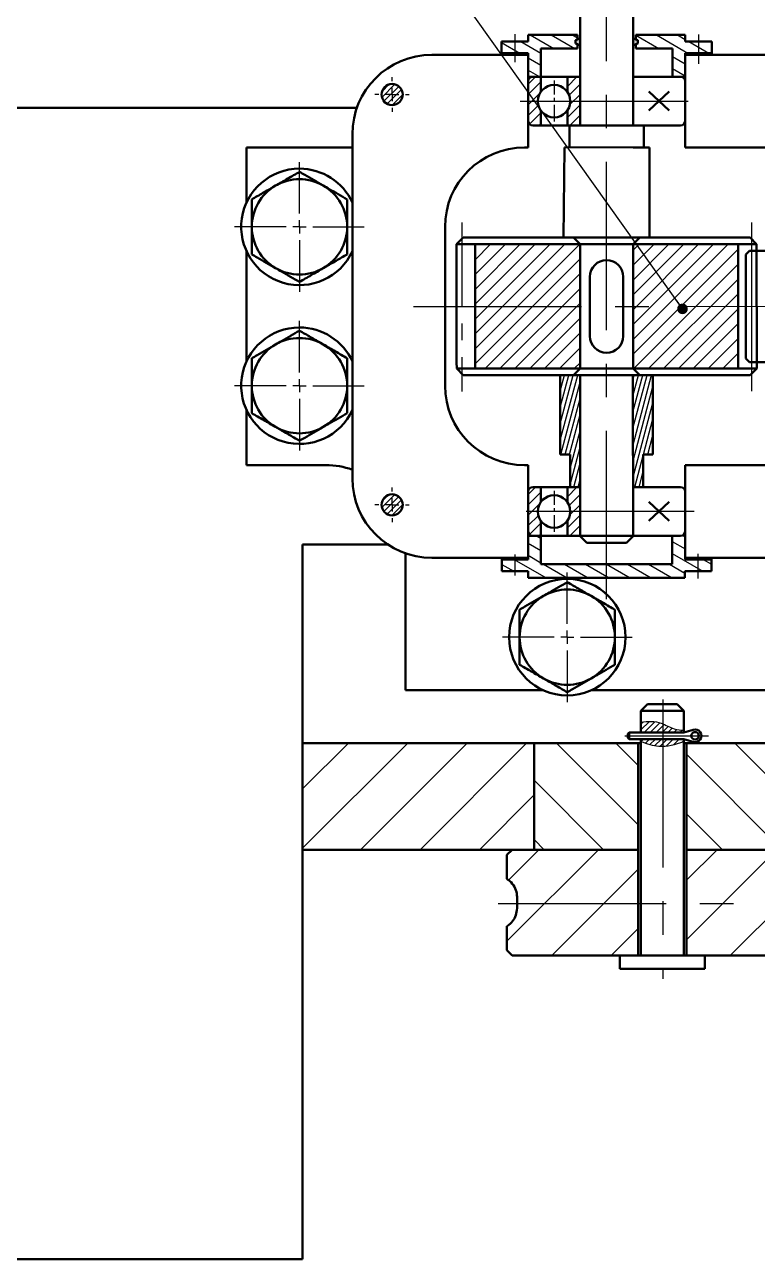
# Model space of a CAD drawing. Header units: millimetres. Extents: x 0 to 1189, y 0 to 841.
# Drawn here: x 207.9 to 263.3, y 278.7 to 371.9 of the extents above; entities that cross this region are included whole.
import ezdxf

# ---------------------------------------------------------------- set-up
doc = ezdxf.new("R2010")
doc.units = ezdxf.units.MM
doc.linetypes.add('CENTERX2', pattern=[20.32, 12.7, -2.54, 2.54, -2.54])
for name, color, linetype in [('中心线', 1, 'CENTERX2'), ('剖面线', 6, 'Continuous'), ('剖面线 @ 1', 6, 'Continuous'), ('符号', 4, 'Continuous')]:
    doc.layers.add(name, color=color, linetype=linetype)
doc.layers.add('粗实线', color=255, linetype='Continuous', lineweight=50)
doc.dimstyles.new('SLDDIMSTYLE1', dxfattribs={"dimtxt": 0.18, "dimasz": 0.8, "dimexe": 0, "dimexo": 0.0625, "dimgap": 0, "dimtad": 0, "dimtih": 1, "dimtoh": 1, "dimdec": 0, "dimrnd": 1e-09, "dimzin": 0, "dimdsep": 46, "dimtxsty": 'Standard', "dimblk1": 'DOT', "dimblk2": 'DOT', "dimsah": 1, "dimcen": 0.09, "dimadec": 0, "dimazin": 0, "dimtfac": 0.8, "dimtdec": 0, "dimtofl": 0, "dimtmove": 0, "dimatfit": 3, "dimldrblk": 'DOT', "dimfxl": 0, "dimfrac": 2, "dimtolj": 1, "dimtzin": 0, "dimarcsym": 0})

# ---------------------------------------------------------------- blocks, each defined once
blk = doc.blocks.new('_Dot')
at = {"color": 0, "linetype": 'ByBlock', "lineweight": -2}
blk.add_line((-0.5, 0), (-1, 0), dxfattribs=at)
at = {"color": 0, "linetype": 'ByBlock', "const_width": 0.5}
blk.add_lwpolyline([(-0.25, 0, 1), (0.25, 0, 1)], format="xyb", close=True, dxfattribs=at)
blk = doc.blocks.new('SW_CENTERMARKSYMBOL_17')
at = {"layer": '中心线', "color": 0}
for p, q in [((0, 1), (0, 4.9)), ((-1, 0), (-4.9, 0)), ((0, 0), (-0.5, 0)), ((0, 0), (0, 0.5)), ((0, 0), (0, -0.5)), ((0, 0), (0.5, 0)), ((1, 0), (4.9, 0)), ((0, -1), (0, -4.9))]:
    blk.add_line(p, q, dxfattribs=at)
blk = doc.blocks.new('SW_CENTERMARKSYMBOL_18')
at = {"layer": '中心线', "color": 0}
for p, q in [((0, 1), (0, 4.9)), ((-1, 0), (-4.9, 0)), ((0, 0), (-0.5, 0)), ((0, 0), (0, 0.5)), ((0, 0), (0, -0.5)), ((0, 0), (0.5, 0)), ((1, 0), (4.9, 0)), ((0, -1), (0, -4.9))]:
    blk.add_line(p, q, dxfattribs=at)
blk = doc.blocks.new('SW_CENTERMARKSYMBOL_19')
at = {"layer": '中心线', "color": 0}
for p, q in [((0, 1), (0, 1.3)), ((-1, 0), (-1.3, 0)), ((0, 0), (-0.5, 0)), ((0, 0), (0, 0.5)), ((0, 0), (0, -0.5)), ((0, 0), (0.5, 0)), ((1, 0), (1.3, 0)), ((0, -1), (0, -1.3))]:
    blk.add_line(p, q, dxfattribs=at)
blk = doc.blocks.new('SW_CENTERMARKSYMBOL_20')
at = {"layer": '中心线', "color": 0}
for p, q in [((0, 1), (0, 1.3)), ((-1, 0), (-1.3, 0)), ((0, 0), (-0.5, 0)), ((0, 0), (0, 0.5)), ((0, 0), (0, -0.5)), ((0, 0), (0.5, 0)), ((1, 0), (1.3, 0)), ((0, -1), (0, -1.3))]:
    blk.add_line(p, q, dxfattribs=at)
blk = doc.blocks.new('SW_CENTERMARKSYMBOL_21')
at = {"layer": '中心线', "color": 0}
for p, q in [((0, 1), (0, 4.9)), ((-1, 0), (-4.9, 0)), ((0, 0), (-0.5, 0)), ((0, 0), (0, 0.5)), ((0, 0), (0, -0.5)), ((0, 0), (0.5, 0)), ((1, 0), (4.9, 0)), ((0, -1), (0, -4.9))]:
    blk.add_line(p, q, dxfattribs=at)

msp = doc.modelspace()

# ---------------------------------------------------------------- hatches: boundary and pattern name
at = {"layer": '剖面线'}
h = msp.add_hatch(dxfattribs=at)
h.set_pattern_fill('ANSI31', color=256, scale=0.25, angle=105)
h.paths.add_polyline_path([(244.9374, 370.6738), (243.9374, 370.6738), (243.9374, 369.799), (244.9374, 369.799)])
h.paths.add_polyline_path([(246.8999, 370.1452), (249.6749, 370.1452), (249.6749, 370.4823), (249.5249, 370.5369), (249.5249, 370.7821), (249.6749, 370.8367), (249.6749, 371.1738), (245.9374, 371.1738), (245.9374, 370.6738), (244.9374, 370.6738), (244.9374, 369.799), (245.9374, 369.799), (245.9374, 369.6738), (245.9374, 368.0113), (246.2874, 368.0113), (246.8999, 368.0113)])
h.paths.add_polyline_path([(258.8124, 370.6738), (257.8124, 370.6738), (257.8124, 371.1738), (254.0749, 371.1738), (254.0749, 370.8367), (254.2249, 370.7821), (254.2249, 370.5369), (254.0749, 370.4823), (254.0749, 370.1452), (256.8499, 370.1452), (256.8499, 368.0113), (257.4624, 368.0113), (257.8124, 368.0113), (257.8124, 369.6738), (257.8124, 369.799), (258.8124, 369.799)])
h.paths.add_polyline_path([(259.8124, 370.6738), (258.8124, 370.6738), (258.8124, 369.799), (259.8124, 369.799)])
h = msp.add_hatch(dxfattribs=at)
h.set_pattern_fill('ANSI31', color=256, scale=0.175, style=0)
h.set_pattern_definition([(45, (195.9189, 353.58526), (-0.392886, 0.392886), [])])
h.paths.add_polyline_path([(246.6812, 366.1738, -0.1528962), (246.8999, 366.8724), (246.8999, 368.0113), (246.2874, 368.0113, 0.4142136), (245.9374, 367.6613), (245.9374, 364.6863, 0.4142136), (246.2874, 364.3363), (246.8999, 364.3363), (246.8999, 365.4752, -0.1528962)])
h.paths.add_polyline_path([(248.9124, 364.3363), (249.8749, 364.3363), (249.8749, 368.0113), (248.9124, 368.0113), (248.9124, 366.8724, -0.1528962), (249.1312, 366.1738, -0.1528962), (248.9124, 365.4752)])
h = msp.add_hatch(dxfattribs=at)
h.set_pattern_fill('ANSI31', color=256, scale=0.1)
h.paths.add_polyline_path([(234.8674, 366.6738, 1), (236.4674, 366.6738, 1)])
h.paths.add_polyline_path([(234.8674, 335.6738, 1), (236.4674, 335.6738, 1)])
h.paths.add_polyline_path([(308.3781, 335.6738, 1), (309.9781, 335.6738, 1)])
h.paths.add_polyline_path([(309.9781, 366.6738, 1), (308.3781, 366.6738, 1)])
h = msp.add_hatch(dxfattribs=at)
h.set_pattern_fill('ANSI31', color=256, scale=0.1, angle=210)
h.paths.add_polyline_path([(249.8749, 345.4714), (248.3749, 345.4702), (248.3749, 339.4714), (248.9124, 339.4714), (249.1124, 339.4714), (249.1124, 337.0113), (249.8749, 337.0113)])
h.paths.add_polyline_path([(255.3749, 345.4758), (253.8633, 345.4746), (253.8711, 337.0113), (254.6374, 337.0113), (254.6374, 339.4714), (254.8374, 339.4714), (255.3749, 339.4714)])
h = msp.add_hatch(dxfattribs=at)
h.set_pattern_fill('ANSI31', color=256, scale=0.175, style=0)
h.set_pattern_definition([(45, (195.9189, 322.58526), (-0.392886, 0.392886), [])])
h.paths.add_polyline_path([(246.6812, 335.1738, -0.1528962), (246.8999, 335.8724), (246.8999, 337.0113), (246.2874, 337.0113, 0.4142136), (245.9374, 336.6613), (245.9374, 333.6863, 0.4142136), (246.2874, 333.3363), (246.8999, 333.3363), (246.8999, 334.4752, -0.1528962)])
h.paths.add_polyline_path([(248.9124, 333.3363), (249.8749, 333.3363), (249.8749, 337.0113), (248.9124, 337.0113), (248.9124, 335.8724, -0.1528962), (249.1312, 335.1738, -0.1528962), (248.9124, 334.4752)])
h = msp.add_hatch(dxfattribs=at)
h.set_pattern_fill('ANSI31', color=256, scale=0.25, angle=105)
h.paths.add_polyline_path([(244.9542, 331.5491), (243.9534, 331.5482), (243.9542, 330.6526), (244.9542, 330.6535)])
h.paths.add_polyline_path([(251.8749, 331.1853), (246.9162, 331.1837), (246.8999, 333.3363), (246.2874, 333.3363), (245.9374, 333.3363), (245.9374, 331.6799), (245.9374, 331.5499), (244.9542, 331.5491), (244.9542, 330.6535), (245.9542, 330.6543), (245.9546, 330.1543), (251.8749, 330.1539)])
h.paths.add_polyline_path([(257.7957, 330.6543), (258.7957, 330.6535), (258.7957, 331.5491), (257.8124, 331.5499), (257.8124, 331.6799), (257.8124, 333.6863, -0.4142136), (257.4624, 333.3363), (256.8354, 333.3363), (256.8336, 331.1837), (254.0586, 331.186), (251.8749, 331.1853), (251.8749, 330.1539), (254.0578, 330.1538), (257.7953, 330.1543)])
h.paths.add_polyline_path([(259.7957, 331.5482), (258.7957, 331.5491), (258.7957, 330.6535), (259.7957, 330.6526)])
h = msp.add_hatch(dxfattribs=at)
h.set_pattern_fill('ANSI31', color=256, scale=0.1)
edge = h.paths.add_edge_path()
edge.add_spline(control_points=[(256.1176, 319.1251), (256.0798, 319.1405), (255.555, 319.3432), (254.9994, 319.3461), (254.4708, 319.2644)], knot_values=[1.5254937, 1.5254937, 1.5254937, 1.5254937, 1.6482308, 3.2269517, 3.2269517, 3.2269517, 3.2269517], degree=3, periodic=0)
edge.add_line((254.4708, 319.2644), (254.4708, 318.4738))
edge.add_line((254.4708, 318.4738), (256.1176, 318.4738))
edge.add_line((256.1176, 318.4738), (256.1176, 319.1251))
edge = h.paths.add_edge_path()
edge.add_spline(control_points=[(257.7144, 318.6572), (257.4647, 318.6518), (256.9173, 318.7111), (256.4068, 319.0071), (256.1176, 319.1251)], knot_values=[3.2269517, 3.2269517, 3.2269517, 3.2269517, 3.9878943, 4.928712, 4.928712, 4.928712, 4.928712], degree=3, periodic=0)
edge.add_line((256.1176, 319.1251), (256.1176, 318.4738))
edge.add_line((256.1176, 318.4738), (257.7144, 318.4738))
edge.add_line((257.7144, 318.4738), (257.7144, 318.6572))
edge = h.paths.add_edge_path()
edge.add_line((256.1176, 317.9738), (254.4708, 317.9738))
edge.add_line((254.4708, 317.9738), (254.4708, 317.8))
edge.add_spline(control_points=[(254.4708, 317.8), (254.9185, 317.6135), (255.4655, 317.4491), (256.0191, 317.4401), (256.1176, 317.4429)], knot_values=[1.3680466, 1.3680466, 1.3680466, 1.3680466, 2.8037882, 3.1137038, 3.1137038, 3.1137038, 3.1137038], degree=3, periodic=0)
edge.add_line((256.1176, 317.4429), (256.1176, 317.9738))
edge = h.paths.add_edge_path()
edge.add_spline(control_points=[(256.1176, 317.4429), (256.6455, 317.4581), (257.1788, 317.6005), (257.7144, 317.7982)], knot_values=[3.1137038, 3.1137038, 3.1137038, 3.1137038, 4.7751429, 4.7751429, 4.7751429, 4.7751429], degree=3, periodic=0)
edge.add_line((257.7144, 317.7982), (257.7144, 317.9738))
edge.add_line((257.7144, 317.9738), (256.1176, 317.9738))
edge.add_line((256.1176, 317.9738), (256.1176, 317.4429))
h = msp.add_hatch(dxfattribs=at)
h.set_pattern_fill('ANSI31', color=256, angle=3e-322, style=0)
h.paths.add_polyline_path([(246.4016, 309.6218), (246.4016, 317.6738), (228.9029, 317.6738), (228.9029, 309.6218)], flags=0)
h = msp.add_hatch(dxfattribs=at)
h.set_pattern_fill('ANSI31', color=256, angle=90, style=0)
h.paths.add_polyline_path([(246.4016, 309.6218), (254.2708, 309.6218), (254.2708, 317.6738), (246.4016, 317.6738)])
h = msp.add_hatch(dxfattribs=at)
h.set_pattern_fill('ANSI31', color=256, angle=90, style=0)
h.paths.add_polyline_path([(265.7836, 317.6738), (257.9144, 317.6738), (257.9144, 309.6218), (265.7836, 309.6218)])
h = msp.add_hatch(dxfattribs=at)
h.set_pattern_fill('ANSI31', color=256, style=0)
edge = h.paths.add_edge_path()
edge.add_spline(control_points=[(244.7414, 309.6218), (244.6052, 309.4885), (244.4691, 309.3552), (244.333, 309.2218)], knot_values=[0.1526946, 0.1526946, 0.1526946, 0.1526946, 0.1556403, 0.1556403, 0.1556403, 0.1556403], weights=[1, 1, 1, 1], degree=3, periodic=0)
edge.add_line((244.333, 309.2218), (244.333, 307.4105))
edge.add_spline(control_points=[(244.333, 307.4105), (244.4107, 307.3633), (244.4848, 307.3094), (244.5537, 307.2499), (244.6939, 307.1288), (244.815, 306.9814), (244.9057, 306.8199), (244.9942, 306.6625), (245.0563, 306.4871), (245.086, 306.309), (245.1001, 306.2246), (245.1073, 306.1387), (245.1073, 306.0531)], knot_values=[0.0097864, 0.0097864, 0.0097864, 0.0097864, 0.0111463, 0.0111463, 0.0111463, 0.0139264, 0.0139264, 0.0139264, 0.0166359, 0.0166359, 0.0166359, 0.0179049, 0.0179049, 0.0179049, 0.0179049], weights=[1, 1, 1, 1, 1, 1, 1, 1, 1, 1, 1, 1, 1], degree=3, periodic=0)
edge.add_line((245.1073, 306.0531), (245.1073, 305.1905))
edge.add_spline(control_points=[(245.1073, 305.1905), (245.1073, 305.0152), (245.0767, 304.8374), (245.0184, 304.6721), (244.9601, 304.5069), (244.8726, 304.3495), (244.7636, 304.2123), (244.653, 304.0732), (244.5175, 303.951), (244.368, 303.855), (244.3564, 303.8475), (244.3447, 303.8402), (244.333, 303.8331)], knot_values=[0.0000002, 0.0000002, 0.0000002, 0.0000002, 0.0026298, 0.0026298, 0.0026298, 0.0052572, 0.0052572, 0.0052572, 0.0079213, 0.0079213, 0.0079213, 0.0081253, 0.0081253, 0.0081253, 0.0081253], weights=[1, 1, 1, 1, 1, 1, 1, 1, 1, 1, 1, 1, 1], degree=3, periodic=0)
edge.add_line((244.333, 303.8331), (244.333, 302.0218))
edge.add_spline(control_points=[(244.333, 302.0218), (244.4691, 301.8884), (244.6052, 301.7551), (244.7414, 301.6218)], knot_values=[0.000001, 0.000001, 0.000001, 0.000001, 0.0028594, 0.0028594, 0.0028594, 0.0028594], weights=[1, 1, 1, 1], degree=3, periodic=0)
edge.add_line((244.7414, 301.6218), (254.2708, 301.6218))
edge.add_line((254.2708, 301.6218), (254.2708, 309.6218))
edge.add_line((254.2708, 309.6218), (244.7414, 309.6218))
h = msp.add_hatch(dxfattribs=at)
h.set_pattern_fill('ANSI31', color=256, style=0)
edge = h.paths.add_edge_path()
edge.add_line((267.4438, 309.6218), (257.9144, 309.6218))
edge.add_line((257.9144, 309.6218), (257.9144, 301.6218))
edge.add_line((257.9144, 301.6218), (267.4438, 301.6218))
edge.add_spline(control_points=[(267.4438, 301.6218), (267.58, 301.7551), (267.7162, 301.8884), (267.8523, 302.0218)], knot_values=[0.1526946, 0.1526946, 0.1526946, 0.1526946, 0.1556403, 0.1556403, 0.1556403, 0.1556403], weights=[1, 1, 1, 1], degree=3, periodic=0)
edge.add_line((267.8523, 302.0218), (267.8523, 303.6396))
edge.add_spline(control_points=[(267.8523, 303.6396), (267.7491, 303.6651), (267.6479, 303.7007), (267.5514, 303.7454), (267.3815, 303.8242), (267.2227, 303.9336), (267.0892, 304.0649), (266.9576, 304.1942), (266.8467, 304.3486), (266.7669, 304.515), (266.6892, 304.6769), (266.6389, 304.8549), (266.6208, 305.0336), (266.6155, 305.0857), (266.6128, 305.1381), (266.6128, 305.1905)], knot_values=[0.0146599, 0.0146599, 0.0146599, 0.0146599, 0.0162512, 0.0162512, 0.0162512, 0.0190627, 0.0190627, 0.0190627, 0.021833, 0.021833, 0.021833, 0.0245289, 0.0245289, 0.0245289, 0.0253038, 0.0253038, 0.0253038, 0.0253038], weights=[1, 1, 1, 1, 1, 1, 1, 1, 1, 1, 1, 1, 1, 1, 1, 1], degree=3, periodic=0)
edge.add_line((266.6128, 305.1905), (266.6128, 306.0531))
edge.add_spline(control_points=[(266.6128, 306.0531), (266.6128, 306.2285), (266.6434, 306.4062), (266.7017, 306.5715), (266.76, 306.7368), (266.8475, 306.8941), (266.9565, 307.0313), (267.067, 307.1705), (267.2026, 307.2926), (267.3521, 307.3886), (267.5048, 307.4868), (267.6761, 307.5604), (267.8523, 307.604)], knot_values=[0.0000002, 0.0000002, 0.0000002, 0.0000002, 0.0026298, 0.0026298, 0.0026298, 0.0052572, 0.0052572, 0.0052572, 0.0079213, 0.0079213, 0.0079213, 0.0106439, 0.0106439, 0.0106439, 0.0106439], weights=[1, 1, 1, 1, 1, 1, 1, 1, 1, 1, 1, 1, 1], degree=3, periodic=0)
edge.add_line((267.8523, 307.604), (267.8523, 309.2218))
edge.add_spline(control_points=[(267.8523, 309.2218), (267.7162, 309.3552), (267.58, 309.4885), (267.4438, 309.6218)], knot_values=[0.000001, 0.000001, 0.000001, 0.000001, 0.0028594, 0.0028594, 0.0028594, 0.0028594], weights=[1, 1, 1, 1], degree=3, periodic=0)
at = {"layer": '剖面线 @ 1'}
h = msp.add_hatch(dxfattribs=at)
h.set_pattern_fill('ANSI31', color=256, scale=0.25)
h.paths.add_polyline_path([(249.8749, 352.1738), (249.8749, 355.3604), (241.941, 355.3604), (241.941, 350.6624), (249.8749, 350.6657)])
h.paths.add_polyline_path([(249.8749, 350.6657), (241.941, 350.6624), (241.941, 345.965), (249.8749, 345.9714)])
h.paths.add_polyline_path([(261.8089, 355.3604), (261.2089, 355.3604), (253.8749, 355.3604), (253.8749, 350.6674), (261.8089, 350.6707)])
h.paths.add_polyline_path([(261.8089, 350.6707), (253.8749, 350.6674), (253.8749, 346.1738), (253.8749, 345.9782), (253.8786, 345.9746), (261.8089, 345.981)])
at = {"layer": '粗实线'}
h = msp.add_hatch(color=256, dxfattribs=at)
h.dxf.hatch_style = 1
h.paths.add_polyline_path([(249.5249, 370.7821), (249.5249, 370.5369), (249.8749, 370.4095), (249.8749, 370.9095)])
h.paths.add_polyline_path([(254.2249, 370.7821), (253.8749, 370.9095), (253.8749, 370.4095), (254.2249, 370.5369)])
h = msp.add_hatch(color=256, dxfattribs=at)
h.dxf.hatch_style = 1
h.paths.add_polyline_path([(245.9374, 369.799), (244.9374, 369.799), (244.9374, 369.6738), (245.9374, 369.6738)])
h.paths.add_polyline_path([(244.9374, 369.799), (243.9374, 369.799), (243.9374, 369.7028), (243.9374, 369.6738), (244.9374, 369.6738)])
h.paths.add_polyline_path([(258.8124, 369.799), (257.8124, 369.799), (257.8124, 369.6738), (258.8124, 369.6738)])
h.paths.add_polyline_path([(259.8124, 369.799), (258.8124, 369.799), (258.8124, 369.6738), (259.8124, 369.6738)])
h = msp.add_hatch(color=256, dxfattribs=at)
h.dxf.hatch_style = 1
h.paths.add_polyline_path([(245.9374, 331.6799), (244.9542, 331.6791), (244.9542, 331.5491), (245.9374, 331.5499)])
h.paths.add_polyline_path([(244.9542, 331.6791), (243.9533, 331.6782), (243.9534, 331.5482), (244.9542, 331.5491)])
h.paths.add_polyline_path([(259.7957, 331.6738), (258.7957, 331.6738), (258.7957, 331.5491), (259.7957, 331.5482)])
h.paths.add_polyline_path([(258.7957, 331.6738), (257.8124, 331.6738), (257.8124, 331.5499), (258.7957, 331.5491)])

# ---------------------------------------------------------------- linework, layer by layer
for points, knots in [([(254.4708, 319.2644), (254.9994, 319.3461), (255.8623, 319.3415), (256.8778, 318.7154), (257.4647, 318.6518), (257.7144, 318.6572)], [1.5254937, 1.5254937, 1.5254937, 1.5254937, 3.1042146, 4.1677694, 4.928712, 4.928712, 4.928712, 4.928712]), ([(254.4708, 317.8), (254.9185, 317.6135), (255.9861, 317.2926), (257.0788, 317.5636), (257.7144, 317.7982)], [1.3680466, 1.3680466, 1.3680466, 1.3680466, 2.8037882, 4.7751429, 4.7751429, 4.7751429, 4.7751429])]:
    msp.add_open_spline(points, degree=3, knots=knots)
at = {"layer": '中心线'}
for p, q in [((251.8749, 328.5591), (251.8749, 392.5591)), ((244.9374, 371.2243), (244.9374, 369.1131)), ((258.8124, 371.2071), (258.8124, 368.9906)), ((243.9374, 369.7028), (243.9374, 369.799)), ((245.33, 366.1738), (258.4826, 366.1738)), ((247.9062, 366.1738), (247.9062, 366.1738)), ((262.8189, 355.4618), (262.8254, 346.038)), ((237.2843, 350.6604), (301.8994, 350.6875)), ((258.5004, 335.1738), (244.987, 335.1738)), ((244.9542, 330.3366), (244.9542, 331.9266)), ((258.7957, 330.1105), (258.7957, 331.9818)), ((256.1176, 320.9744), (256.1176, 299.8717)), ((253.2554, 318.2238), (259.5681, 318.2238)), ((243.6735, 305.5503), (293.8866, 305.5503))]:
    msp.add_line(p, q, dxfattribs=at)
at = {"layer": '中心线', "ltscale": 0.1}
for p, q in [((247.9492, 364.6334), (247.9492, 367.736)), ((247.9492, 333.6334), (247.9492, 336.736))]:
    msp.add_line(p, q, dxfattribs=at)
at = {"layer": '中心线', "ltscale": 0.5}
for p, q in [((240.925, 356.993), (240.9456, 344.2316)), ((262.8222, 357.0107), (262.8222, 344.2493))]:
    msp.add_line(p, q, dxfattribs=at)
at = {"layer": '粗实线'}
for p, q in [((249.8749, 381.6738), (249.8749, 364.3363)), ((253.8749, 364.3363), (253.8749, 381.6738)), ((243.9374, 369.6738), (243.9374, 370.6738)), ((245.9374, 370.6738), (243.9374, 370.6738)), ((245.9374, 371.1738), (249.6749, 371.1738)), ((245.9374, 371.1738), (245.9374, 370.6738)), ((249.8749, 370.9095), (249.5249, 370.7821)), ((249.5249, 370.7821), (249.5249, 370.5369)), ((249.8749, 370.4095), (249.5249, 370.5369)), ((249.6749, 371.1738), (249.6749, 370.8367)), ((249.6749, 370.4823), (249.6749, 370.1452)), ((253.8749, 370.9095), (254.2249, 370.7821)), ((253.8749, 370.4095), (253.8749, 370.9095)), ((253.8749, 370.4095), (254.2249, 370.5369)), ((257.8124, 371.1738), (254.0749, 371.1738)), ((254.0749, 371.1738), (254.0749, 370.8367)), ((254.0749, 370.4823), (254.0749, 370.1452)), ((254.2249, 370.7821), (254.2249, 370.5369)), ((257.8124, 371.1738), (257.8124, 370.6738)), ((257.8124, 370.6738), (259.8124, 370.6738)), ((259.8124, 369.6738), (259.8124, 370.6738)), ((238.6674, 369.6738), (245.9374, 369.6738)), ((245.9374, 369.6738), (242.9374, 369.6738)), ((243.9374, 369.799), (245.9374, 369.799)), ((245.9374, 369.799), (245.9374, 369.6738)), ((245.9374, 367.6613), (245.9374, 369.6738)), ((246.8999, 370.1452), (246.8999, 368.0113)), ((246.8999, 370.1452), (249.6749, 370.1452)), ((256.8499, 370.1452), (254.0749, 370.1452)), ((256.8499, 370.1452), (256.8499, 368.0113)), ((259.8124, 369.799), (257.8124, 369.799)), ((257.8124, 369.799), (257.8124, 369.6738)), ((274.7494, 369.6738), (257.8124, 369.6738)), ((257.8124, 367.6613), (257.8124, 369.6738)), ((257.8124, 369.6738), (260.8124, 369.6738)), ((246.2874, 368.0113), (245.9374, 368.0113)), ((245.9374, 364.6863), (245.9374, 367.6613)), ((246.2874, 368.0113), (249.8749, 368.0113)), ((246.8999, 366.8724), (246.8999, 368.0113)), ((248.9124, 366.8724), (248.9124, 368.0113)), ((249.8749, 368.0113), (249.8749, 364.3363)), ((253.8749, 368.0113), (253.8749, 364.3363)), ((257.4624, 368.0113), (253.8749, 368.0113)), ((257.4624, 368.0113), (257.8124, 368.0113)), ((257.8124, 367.6613), (257.8124, 364.6863)), ((255.0761, 366.8902), (256.6113, 365.4574)), ((256.6113, 366.8902), (255.0761, 365.4574)), ((198.35, 365.6738), (233.0105, 365.6738)), ((246.8999, 364.3363), (246.8999, 365.4752)), ((248.9124, 364.3363), (248.9124, 365.4752)), ((245.9374, 364.6863), (245.9374, 362.6738)), ((246.2874, 364.3363), (249.8749, 364.3363)), ((249.0624, 364.3363), (249.0624, 362.6738)), ((249.8749, 364.3363), (253.8749, 364.3363)), ((253.8749, 364.3363), (253.8749, 364.3363)), ((256.2374, 364.3363), (253.8749, 364.3363)), ((254.6874, 364.3363), (254.6874, 362.6738)), ((256.2374, 364.3363), (257.4624, 364.3363)), ((257.8124, 364.6863), (257.8124, 362.6738)), ((232.6674, 363.6738), (232.6674, 337.6738)), ((224.6674, 358.5068), (224.6674, 362.6738)), ((224.6674, 362.6738), (232.6674, 362.6738)), ((245.9374, 362.6738), (245.6674, 362.6738)), ((248.6249, 355.8604), (248.6896, 362.6738)), ((248.6897, 362.6851), (253.8749, 362.6738)), ((253.8749, 362.6738), (255.1249, 362.6738)), ((255.1249, 355.8604), (255.1249, 362.6738)), ((257.8124, 362.6738), (274.7494, 362.6738)), ((239.6674, 344.6738), (239.6674, 356.6738)), ((241.041, 355.8604), (240.541, 355.3604)), ((262.7089, 355.8604), (241.041, 355.8604)), ((249.8749, 355.3604), (249.3749, 355.8604)), ((253.8749, 355.3604), (254.3749, 355.8604)), ((253.8749, 355.8604), (255.1249, 355.8604)), ((263.2089, 355.3604), (262.7089, 355.8604)), ((224.6674, 346.5068), (224.6674, 354.8408)), ((240.541, 354.8604), (240.541, 355.3604)), ((240.541, 355.3604), (263.2089, 355.3604)), ((240.541, 354.8604), (240.5445, 346.4632)), ((241.941, 355.3604), (241.941, 345.9805)), ((249.8749, 355.3604), (249.8749, 345.967)), ((253.8749, 345.9743), (253.8749, 355.3604)), ((263.2089, 355.3604), (261.2089, 355.3604)), ((261.8089, 355.3604), (261.8089, 345.9805)), ((262.6816, 354.8604), (262.3989, 354.5804)), ((262.3989, 354.5804), (262.3989, 346.7404)), ((262.6816, 354.8604), (274.8549, 354.8604)), ((263.2089, 354.8604), (263.2089, 355.3604)), ((263.2089, 354.8604), (263.2124, 346.4604)), ((249.8749, 346.1738), (249.8749, 352.1738)), ((253.8749, 352.1738), (253.8749, 346.1738)), ((240.5445, 346.4632), (240.5449, 345.9638)), ((262.6789, 346.4604), (262.3989, 346.7404)), ((262.6789, 346.4604), (264.1436, 346.4604)), ((263.2124, 346.4821), (263.2128, 345.9821)), ((240.5449, 345.9638), (263.2128, 345.9821)), ((240.5449, 345.9632), (263.2128, 345.9821)), ((241.0453, 345.4642), (240.5449, 345.9638)), ((262.7132, 345.4817), (241.0453, 345.4642)), ((249.8749, 345.4714), (246.8749, 345.4689)), ((249.8749, 345.4714), (248.3749, 345.4714)), ((248.3749, 345.4714), (248.3749, 339.4714)), ((249.8789, 345.971), (249.3793, 345.4706)), ((249.8749, 345.4714), (249.8749, 333.3101)), ((249.8749, 345.4714), (251.8749, 345.4714)), ((253.8745, 333.3101), (253.8633, 345.4746)), ((253.8789, 345.9743), (254.3793, 345.4747)), ((255.3749, 345.4714), (255.3749, 339.4714)), ((262.7132, 345.4817), (263.2128, 345.9821)), ((224.6674, 338.6738), (224.6674, 342.8408)), ((230.6674, 338.6738), (224.6674, 338.6738)), ((245.9374, 338.6738), (245.6674, 338.6738)), ((245.9374, 336.6613), (245.9374, 338.6738)), ((248.3749, 339.4714), (248.9124, 339.4714)), ((248.9124, 339.4714), (249.1124, 339.4714)), ((249.1124, 339.4714), (249.1124, 337.0113)), ((249.8749, 333.3363), (249.8749, 339.3907)), ((254.8374, 339.4714), (254.6374, 339.4714)), ((254.6374, 339.4714), (254.6374, 337.0113)), ((255.3749, 339.4714), (254.8374, 339.4714)), ((274.7494, 338.6738), (257.8124, 338.6738)), ((257.8124, 331.6738), (257.8124, 338.6738)), ((246.2874, 337.0113), (249.8749, 337.0113)), ((246.8999, 335.8724), (246.8999, 337.0113)), ((248.9124, 335.8724), (248.9124, 337.0113)), ((257.4624, 337.0113), (253.8749, 337.0113)), ((245.9374, 333.6863), (245.9374, 336.6613)), ((255.0761, 335.8902), (256.6113, 334.4574)), ((256.6113, 335.8902), (255.0761, 334.4574)), ((257.8124, 336.6613), (257.8124, 333.6863)), ((246.8999, 333.3363), (246.8999, 334.4752)), ((248.9124, 333.3363), (248.9124, 334.4752)), ((245.9374, 333.6863), (245.9374, 331.6799)), ((246.2874, 333.3363), (245.9374, 333.3363)), ((246.2874, 333.3363), (249.8749, 333.3363)), ((246.9162, 331.1837), (246.8999, 333.3363)), ((249.8749, 333.3363), (253.8744, 333.34)), ((250.3749, 332.8101), (249.8749, 333.3101)), ((253.3749, 332.8101), (253.8745, 333.3101)), ((256.2374, 333.3363), (253.8749, 333.3363)), ((256.2374, 333.3363), (257.4624, 333.3363)), ((256.8336, 331.1837), (256.8354, 333.3363)), ((228.9029, 332.6738), (235.3507, 332.6738)), ((228.9029, 317.6738), (228.9029, 332.6738)), ((228.9029, 332.6738), (235.3507, 332.6738)), ((228.9029, 332.6738), (228.9029, 317.6738)), ((250.3749, 332.8101), (253.3749, 332.8101)), ((236.6674, 321.6738), (236.6674, 332.017)), ((238.6674, 331.6738), (245.9374, 331.6799)), ((243.9533, 331.6782), (243.9542, 330.6526)), ((245.9374, 331.5499), (243.9534, 331.5482)), ((245.9374, 331.6799), (245.9374, 331.5499)), ((246.9162, 331.1837), (254.0586, 331.186)), ((256.8336, 331.1837), (254.0586, 331.186)), ((257.8124, 331.6799), (257.8124, 331.5499)), ((257.8124, 331.6738), (274.7494, 331.6738)), ((257.8124, 331.5499), (259.7964, 331.5482)), ((259.7957, 331.6738), (259.7957, 330.6526)), ((245.9542, 330.6543), (243.9542, 330.6526)), ((245.9546, 330.1543), (245.9542, 330.6543)), ((257.7953, 330.1543), (257.7957, 330.6543)), ((257.7957, 330.6543), (259.7957, 330.6526)), ((245.9546, 330.1543), (254.0578, 330.1538)), ((257.7953, 330.1543), (254.0578, 330.1574)), ((247.0699, 321.6738), (236.6674, 321.6738)), ((278.6869, 321.6738), (250.736, 321.6738)), ((254.9708, 320.6218), (254.4708, 320.1218)), ((254.4708, 320.1218), (254.4708, 318.4738)), ((254.4708, 320.1218), (257.7144, 320.1218)), ((257.2144, 320.6218), (254.9708, 320.6218)), ((257.2144, 320.6218), (257.7144, 320.1218)), ((257.7144, 318.4738), (257.7144, 320.1218)), ((254.4708, 318.4738), (254.4708, 319.3761)), ((253.5708, 318.4738), (253.4708, 318.3738)), ((253.4708, 318.3738), (253.4708, 318.0738)), ((253.5708, 317.9738), (253.4708, 318.0738)), ((254.4708, 318.4738), (253.5708, 318.4738)), ((253.5708, 318.4738), (253.5708, 317.9738)), ((254.4708, 318.4738), (257.7144, 318.4738)), ((257.7144, 318.4738), (257.7144, 318.9738)), ((257.7144, 318.4738), (258.4201, 318.6875)), ((228.9029, 317.6738), (246.4016, 317.6738)), ((228.9029, 309.6218), (228.9029, 317.6738)), ((246.4016, 309.6218), (246.4016, 317.6738)), ((246.4016, 317.6738), (254.4715, 317.6738)), ((246.4016, 309.6218), (246.4016, 317.6738)), ((254.4708, 317.9738), (253.5708, 317.9738)), ((254.4708, 317.6738), (254.2708, 317.6738)), ((254.2708, 317.6738), (254.2708, 301.6218)), ((254.4708, 317.9738), (257.7144, 317.9738)), ((254.4708, 317.9738), (254.4708, 301.6218)), ((254.4715, 309.6218), (254.4715, 317.6738)), ((257.7138, 317.6738), (257.7138, 309.6218)), ((257.7138, 317.6738), (265.7836, 317.6738)), ((257.7144, 301.6218), (257.7144, 317.9738)), ((257.7144, 317.9738), (258.4201, 317.7601)), ((257.7144, 317.6738), (257.9144, 317.6738)), ((257.9144, 317.6738), (257.9144, 301.6218)), ((228.9029, 278.6738), (228.9029, 309.6218)), ((246.4016, 309.6218), (228.9029, 309.6218)), ((244.333, 309.2218), (244.7414, 309.6218)), ((244.333, 307.4105), (244.333, 309.2218)), ((254.2708, 309.6218), (244.7414, 309.6218)), ((246.4016, 309.6218), (254.2708, 309.6218)), ((254.4715, 309.6218), (254.4708, 309.6218)), ((254.4708, 309.6218), (254.4715, 309.6218)), ((254.4715, 301.6218), (254.4715, 309.6218)), ((257.7138, 309.6218), (257.7138, 301.6218)), ((257.7138, 309.6218), (257.7144, 309.6218)), ((257.7144, 309.6218), (257.7138, 309.6218)), ((267.4438, 309.6218), (257.9144, 309.6218)), ((257.9144, 309.6218), (265.7836, 309.6218)), ((245.1073, 306.0531), (245.1073, 305.1905)), ((244.333, 302.0218), (244.333, 303.8331)), ((244.7414, 301.6218), (244.333, 302.0218)), ((254.4715, 301.6218), (244.7414, 301.6218)), ((252.8849, 300.6218), (252.8849, 301.6218)), ((254.4708, 301.6218), (252.8849, 301.6218)), ((254.4715, 301.6218), (257.7138, 301.6218)), ((267.4438, 301.6218), (257.7138, 301.6218)), ((259.3004, 301.6218), (257.7144, 301.6218)), ((259.3004, 301.6218), (259.3004, 300.6218)), ((259.3004, 300.6218), (252.8849, 300.6218)), ((228.9029, 278.6738), (138.9029, 278.6738))]:
    msp.add_line(p, q, dxfattribs=at)
at = {"layer": '粗实线', "ltscale": 0.4}
for p, q in [((250.6149, 349.9373), (250.6149, 352.9004)), ((253.1349, 349.9373), (253.1349, 352.9004)), ((250.6149, 348.4204), (250.6149, 349.9373)), ((253.1349, 348.4204), (253.1349, 349.9373))]:
    msp.add_line(p, q, dxfattribs=at)
at = {"layer": '粗实线'}
for centre, radius in [((235.6674, 366.6738), 0.8), ((247.9062, 366.1738), 1.225), ((235.6674, 335.6738), 0.8), ((247.9062, 335.1738), 1.225), ((248.9029, 325.6738), 4.4), ((258.5605, 318.2238), 0.2859)]:
    msp.add_circle(centre, radius, dxfattribs=at)
for centre, radius, start, end in [((238.6674, 363.6738), 6, 90, 180), ((246.2874, 367.6613), 0.35, 90, 180), ((257.4624, 367.6613), 0.35, 0, 90), ((246.2874, 364.6863), 0.35, 180, 270), ((257.4624, 364.6863), 0.35, 270, 0), ((245.6674, 356.6738), 6, 90, 180), ((228.6674, 356.6738), 4.4, 90, 335.380023), ((228.6674, 356.6738), 4.4, 24.619977, 90), ((228.6674, 356.6738), 3.6, 60, 120), ((228.6674, 356.6738), 3.6, 120, 180), ((228.6674, 356.6738), 3.6, 0, 60), ((228.6674, 356.6738), 3.6, 180, 240), ((228.6674, 356.6738), 3.6, 300, 0), ((228.6674, 356.6738), 3.6, 240, 300), ((228.6674, 344.6738), 4.4, 90, 335.380023), ((228.6674, 344.6738), 4.4, 24.619977, 90), ((228.6674, 344.6738), 3.6, 60, 120), ((228.6674, 344.6738), 3.6, 120, 180), ((228.6674, 344.6738), 3.6, 0, 60), ((228.6674, 344.6738), 3.6, 180, 240), ((228.6674, 344.6738), 3.6, 300, 0), ((245.6674, 344.6738), 6, 180, 270), ((228.6674, 344.6738), 3.6, 240, 300), ((230.6674, 332.6738), 6, 70.528779, 90), ((238.6674, 337.6738), 6, 180, 270), ((246.2874, 336.6613), 0.35, 90, 180), ((257.4624, 336.6613), 0.35, 0, 90), ((246.2874, 333.6863), 0.35, 180, 270), ((257.4624, 333.6863), 0.35, 270, 0), ((248.9029, 325.6738), 3.6, 60, 120), ((248.9029, 325.6738), 3.6, 120, 180), ((248.9029, 325.6738), 3.6, 0, 60), ((248.9029, 325.6738), 3.6, 180, 240), ((248.9029, 325.6738), 3.6, 300, 0), ((248.9029, 325.6738), 3.6, 240, 300), ((258.5605, 318.2238), 0.4845, 253.149614, 106.850386)]:
    msp.add_arc(centre, radius, start, end, dxfattribs=at)
at = {"layer": '粗实线', "ltscale": 0.4}
for centre, start, end in [((251.8749, 352.9004), 0, 180), ((251.8749, 348.4204), 180, 0)]:
    msp.add_arc(centre, 1.26, start, end, dxfattribs=at)
at = {"layer": '粗实线'}
for points, knots in [([(228.6674, 360.8307), (228.375, 360.662), (227.785, 360.3213), (227.1751, 359.9692), (226.8674, 359.7915)], [0, 0, 0, 0, 0.495458, 1, 1, 1, 1]), ([(230.4674, 359.7915), (230.2335, 359.9265), (229.7624, 360.1985), (229.1623, 360.545), (228.8005, 360.7539), (228.6674, 360.8307)], [0, 0, 0, 0, 0.3838711, 0.7733407, 1, 1, 1, 1]), ([(226.8674, 359.7915), (226.8247, 359.7669), (226.5016, 359.5803), (225.8924, 359.2286), (225.344, 358.912), (225.0674, 358.7523)], [0, 0, 0, 0, 0.0701071, 0.5307932, 1, 1, 1, 1]), ([(232.2674, 358.7523), (232.0458, 358.8802), (231.6008, 359.1371), (230.996, 359.4863), (230.6161, 359.7056), (230.4674, 359.7915)], [0, 0, 0, 0, 0.3761823, 0.7558189, 1, 1, 1, 1]), ([(225.0674, 358.7523), (225.0674, 358.4147), (225.0674, 357.7334), (225.0674, 357.0291), (225.0674, 356.6738)], [0, 0, 0, 0, 0.495458, 1, 1, 1, 1]), ([(232.2674, 356.6738), (232.2674, 356.7231), (232.2674, 357.0962), (232.2674, 357.7996), (232.2674, 358.4328), (232.2674, 358.7523)], [0, 0, 0, 0, 0.0701071, 0.5307932, 1, 1, 1, 1]), ([(225.0674, 356.6738), (225.0674, 356.6245), (225.0674, 356.2514), (225.0674, 355.548), (225.0674, 354.9148), (225.0674, 354.5953)], [0, 0, 0, 0, 0.0701071, 0.5307932, 1, 1, 1, 1]), ([(232.2674, 354.5953), (232.2674, 354.9329), (232.2674, 355.6142), (232.2674, 356.3185), (232.2674, 356.6738)], [0, 0, 0, 0, 0.495458, 1, 1, 1, 1]), ([(225.0674, 354.5953), (225.2005, 354.5185), (225.5592, 354.3114), (226.1592, 353.965), (226.6303, 353.693), (226.8674, 353.5561)], [0, 0, 0, 0, 0.2266598, 0.6108508, 1, 1, 1, 1]), ([(230.4674, 353.5561), (230.51, 353.5808), (230.8331, 353.7673), (231.4423, 354.119), (231.9907, 354.4356), (232.2674, 354.5953)], [0, 0, 0, 0, 0.07010709, 0.53079324, 1, 1, 1, 1]), ([(226.8674, 353.5561), (227.0161, 353.4703), (227.3937, 353.2523), (227.9985, 352.903), (228.4436, 352.6461), (228.6674, 352.5169)], [0, 0, 0, 0, 0.2441807, 0.6200371, 1, 1, 1, 1]), ([(228.6674, 352.5169), (228.9597, 352.6857), (229.5497, 353.0263), (230.1596, 353.3784), (230.4674, 353.5561)], [0, 0, 0, 0, 0.495458, 1, 1, 1, 1]), ([(228.6674, 348.8307), (228.4458, 348.7028), (228.0008, 348.4459), (227.396, 348.0967), (227.0161, 347.8774), (226.8674, 347.7915)], [0, 0, 0, 0, 0.3761823, 0.7558189, 1, 1, 1, 1]), ([(230.4674, 347.7915), (230.4247, 347.8161), (230.1016, 348.0027), (229.4924, 348.3544), (228.944, 348.671), (228.6674, 348.8307)], [0, 0, 0, 0, 0.0701071, 0.5307932, 1, 1, 1, 1]), ([(226.8674, 347.7915), (226.6335, 347.6565), (226.1624, 347.3845), (225.5623, 347.038), (225.2005, 346.8291), (225.0674, 346.7523)], [0, 0, 0, 0, 0.3838711, 0.7733407, 1, 1, 1, 1]), ([(232.2674, 346.7523), (231.975, 346.921), (231.385, 347.2617), (230.7751, 347.6138), (230.4674, 347.7915)], [0, 0, 0, 0, 0.49545796, 1, 1, 1, 1]), ([(225.0674, 346.7523), (225.0674, 346.4147), (225.0674, 345.7334), (225.0674, 345.0291), (225.0674, 344.6738)], [0, 0, 0, 0, 0.495458, 1, 1, 1, 1]), ([(232.2674, 344.6738), (232.2674, 344.7231), (232.2674, 345.0962), (232.2674, 345.7996), (232.2674, 346.4328), (232.2674, 346.7523)], [0, 0, 0, 0, 0.0701071, 0.5307932, 1, 1, 1, 1]), ([(225.0674, 344.6738), (225.0674, 344.6245), (225.0674, 344.2514), (225.0674, 343.548), (225.0674, 342.9148), (225.0674, 342.5953)], [0, 0, 0, 0, 0.0701071, 0.5307932, 1, 1, 1, 1]), ([(232.2674, 342.5953), (232.2674, 342.9329), (232.2674, 343.6142), (232.2674, 344.3185), (232.2674, 344.6738)], [0, 0, 0, 0, 0.495458, 1, 1, 1, 1]), ([(225.0674, 342.5953), (225.3597, 342.4266), (225.9497, 342.0859), (226.5596, 341.7338), (226.8674, 341.5561)], [0, 0, 0, 0, 0.495458, 1, 1, 1, 1]), ([(230.4674, 341.5561), (230.6161, 341.642), (230.9937, 341.86), (231.5985, 342.2092), (232.0436, 342.4662), (232.2674, 342.5953)], [0, 0, 0, 0, 0.2441807, 0.6200371, 1, 1, 1, 1]), ([(226.8674, 341.5561), (226.91, 341.5315), (227.2331, 341.3449), (227.8423, 340.9932), (228.3907, 340.6766), (228.6674, 340.5169)], [0, 0, 0, 0, 0.0701071, 0.5307932, 1, 1, 1, 1]), ([(228.6674, 340.5169), (228.8005, 340.5937), (229.1592, 340.8009), (229.7592, 341.1473), (230.2303, 341.4193), (230.4674, 341.5561)], [0, 0, 0, 0, 0.2266598, 0.6108508, 1, 1, 1, 1]), ([(248.9029, 329.8307), (248.6814, 329.7028), (248.2364, 329.4459), (247.6315, 329.0967), (247.2516, 328.8774), (247.1029, 328.7915)], [0, 0, 0, 0, 0.3761823, 0.7558189, 1, 1, 1, 1]), ([(250.7029, 328.7915), (250.6603, 328.8161), (250.3372, 329.0027), (249.728, 329.3544), (249.1796, 329.671), (248.9029, 329.8307)], [0, 0, 0, 0, 0.0701071, 0.5307932, 1, 1, 1, 1]), ([(247.1029, 328.7915), (246.8691, 328.6565), (246.398, 328.3845), (245.7979, 328.038), (245.436, 327.8291), (245.3029, 327.7523)], [0, 0, 0, 0, 0.38387109, 0.77334068, 1, 1, 1, 1]), ([(252.5029, 327.7523), (252.2106, 327.921), (251.6206, 328.2617), (251.0107, 328.6138), (250.7029, 328.7915)], [0, 0, 0, 0, 0.495458, 1, 1, 1, 1]), ([(245.3029, 327.7523), (245.3029, 327.4147), (245.3029, 326.7334), (245.3029, 326.0291), (245.3029, 325.6738)], [0, 0, 0, 0, 0.495458, 1, 1, 1, 1]), ([(252.5029, 325.6738), (252.5029, 325.7231), (252.5029, 326.0962), (252.5029, 326.7996), (252.5029, 327.4328), (252.5029, 327.7523)], [0, 0, 0, 0, 0.07010709, 0.53079324, 1, 1, 1, 1]), ([(245.3029, 325.6738), (245.3029, 325.6245), (245.3029, 325.2514), (245.3029, 324.548), (245.3029, 323.9148), (245.3029, 323.5953)], [0, 0, 0, 0, 0.0701071, 0.5307932, 1, 1, 1, 1]), ([(252.5029, 323.5953), (252.5029, 323.9329), (252.5029, 324.6142), (252.5029, 325.3185), (252.5029, 325.6738)], [0, 0, 0, 0, 0.495458, 1, 1, 1, 1]), ([(245.3029, 323.5953), (245.5953, 323.4266), (246.1853, 323.0859), (246.7952, 322.7338), (247.1029, 322.5561)], [0, 0, 0, 0, 0.495458, 1, 1, 1, 1]), ([(250.7029, 322.5561), (250.8516, 322.642), (251.2292, 322.86), (251.8341, 323.2092), (252.2792, 323.4662), (252.5029, 323.5953)], [0, 0, 0, 0, 0.2441807, 0.6200371, 1, 1, 1, 1]), ([(247.1029, 322.5561), (247.1456, 322.5315), (247.4687, 322.3449), (248.0779, 321.9932), (248.6263, 321.6766), (248.9029, 321.5169)], [0, 0, 0, 0, 0.0701071, 0.5307932, 1, 1, 1, 1]), ([(248.9029, 321.5169), (249.036, 321.5937), (249.3948, 321.8009), (249.9948, 322.1473), (250.4659, 322.4193), (250.7029, 322.5561)], [0, 0, 0, 0, 0.2266598, 0.6108508, 1, 1, 1, 1]), ([(244.333, 307.4105), (244.4084, 307.3594), (244.6376, 307.204), (244.9293, 306.8387), (245.0897, 306.4052), (245.103, 306.1388), (245.1073, 306.0531)], [0, 0, 0, 0, 0.1677412, 0.5092832, 0.8422214, 1, 1, 1, 1]), ([(245.1073, 305.1905), (245.0897, 305.0143), (245.0547, 304.662), (244.7829, 304.1924), (244.5075, 303.9411), (244.3447, 303.8403), (244.333, 303.8331)], [0, 0, 0, 0, 0.3234462, 0.6467551, 0.9746027, 1, 1, 1, 1])]:
    msp.add_open_spline(points, degree=3, knots=knots, dxfattribs=at)

# ---------------------------------------------------------------- block references
at = {"layer": '中心线'}
for name, p in [('SW_CENTERMARKSYMBOL_20', (235.6674, 366.6738)), ('SW_CENTERMARKSYMBOL_17', (228.6674, 356.6738)), ('SW_CENTERMARKSYMBOL_18', (228.6674, 344.6738)), ('SW_CENTERMARKSYMBOL_19', (235.6674, 335.6738)), ('SW_CENTERMARKSYMBOL_21', (248.9029, 325.6738))]:
    msp.add_blockref(name, p, dxfattribs=at)

# ---------------------------------------------------------------- leaders
at = {"layer": '符号'}
for points in [[(257.6077, 350.4784), (149.4331, 502.6031)], [(271.2218, 349.1423), (240.2494, 502.6031)]]:
    msp.add_leader(points, dimstyle='SLDDIMSTYLE1', dxfattribs=at)

doc.saveas('drawing.dxf')
